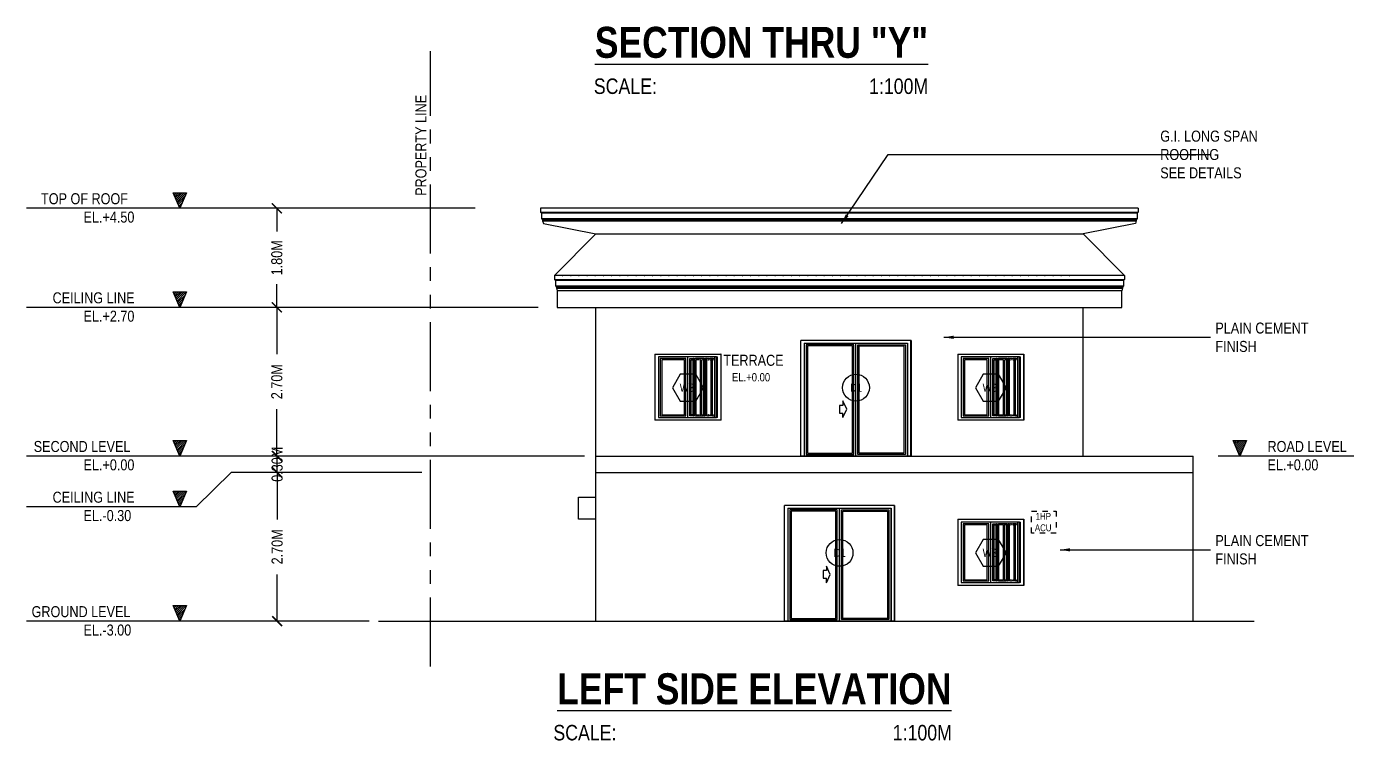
# Model space of a CAD drawing. Header units: inches. Extents: x 7263 to 7501, y 1317 to 1521.
# Drawn here: x 7443.13 to 7467.1, y 1492.67 to 1505.64 of the extents above; entities that cross this region are included whole.
import ezdxf

# ---------------------------------------------------------------- set-up
doc = ezdxf.new("R2010")
doc.units = ezdxf.units.IN
doc.header["$MEASUREMENT"] = 0
doc.linetypes.add('HIDDEN2', pattern=[0.1875, 0.125, -0.0625])
doc.linetypes.add('PHANTOM', pattern=[2.5, 1.25, -0.25, 0.25, -0.25, 0.25, -0.25])
for name, color, linetype, lineweight in [('.13', 251, 'Continuous', 13), ('.20', 250, 'Continuous', 15), ('.25', 250, 'Continuous', 25), ('0.25', 250, 'Continuous', 25)]:
    doc.layers.add(name, color=color, linetype=linetype, lineweight=lineweight)
for name, color, linetype in [('Layer2', 2, 'Continuous'), ('Layer3', 3, 'Continuous'), ('Layer6', 6, 'Continuous'), ('Layer8', 8, 'Continuous'), ('text', 7, 'Continuous')]:
    doc.layers.add(name, color=color, linetype=linetype)
doc.styles.get("Standard").update_dxf_attribs({"font": ''})
doc.styles.get('Standard').set_extended_font_data('Tw Cen MT Condensed')
doc.dimstyles.new('ISOMETRIC -30', dxfattribs={"dimtxt": 0.2, "dimasz": 0.18, "dimexe": 0.18, "dimexo": 0.0625, "dimgap": 0.09, "dimtad": 0, "dimzin": 0, "dimdsep": 46, "dimtxsty": 'Standard', "dimblk": 'ARCHTICK', "dimcen": 0.09, "dimclrd": 8, "dimclre": 8, "dimclrt": 2, "dimadec": 0, "dimazin": 0, "dimtfac": 1, "dimtofl": 0, "dimtmove": 0, "dimatfit": 3, "dimfxl": 1, "dimtolj": 1, "dimtzin": 0, "dimarcsym": 0})

# ---------------------------------------------------------------- blocks, each defined once
blk = doc.blocks.new('_ArchTick')
at = {"color": 0, "linetype": 'ByBlock', "const_width": 0.15}
blk.add_lwpolyline([(-0.5, -0.5), (0.5, 0.5)], dxfattribs=at)
blk = doc.blocks.new('*D241')
at = {"layer": '.25', "color": 8, "lineweight": -2, "transparency": 16777216}
for p, q in [((7449.292, 1497.534), (7447.505, 1497.534)), ((7447.685, 1497.534), (7447.685, 1496.683)), ((7447.685, 1494.834), (7447.685, 1495.684)), ((7449.292, 1494.834), (7447.505, 1494.834))]:
    blk.add_line(p, q, dxfattribs=at)
at = {"layer": 'Defpoints', "color": 0, "transparency": 16777216}
for p in [(7447.685, 1497.534), (7449.354, 1497.534), (7449.354, 1494.834)]:
    blk.add_point(p, dxfattribs=at)
at = {"layer": '.25', "color": 8, "lineweight": -2, "transparency": 16777216, "xscale": 0.18, "yscale": 0.18, "zscale": 0.18}
for p, rotation in [((7447.685, 1497.534), 90), ((7447.685, 1494.834), 270)]:
    blk.add_blockref('_ArchTick', p, dxfattribs=dict(at, rotation=rotation))
at = {"layer": '.25', "color": 2, "transparency": 16777216, "insert": (7447.685, 1496.184), "char_height": 0.2, "attachment_point": 5, "rotation": 90}
blk.add_mtext('\\A1;2.70M', dxfattribs=at)
blk = doc.blocks.new('*D242')
at = {"layer": '.25', "color": 8, "lineweight": -2, "transparency": 16777216}
for p, q in [((7451.76, 1497.834), (7447.505, 1497.834)), ((7447.685, 1497.534), (7447.685, 1497.834)), ((7448.754, 1497.534), (7447.505, 1497.534))]:
    blk.add_line(p, q, dxfattribs=at)
at = {"layer": 'Defpoints', "color": 0, "transparency": 16777216}
for p in [(7447.685, 1497.834), (7451.822, 1497.834), (7448.816, 1497.534)]:
    blk.add_point(p, dxfattribs=at)
at = {"layer": '.25', "color": 8, "lineweight": -2, "transparency": 16777216, "xscale": 0.18, "yscale": 0.18, "zscale": 0.18}
for p, rotation in [((7447.685, 1497.834), 90), ((7447.685, 1497.534), 270)]:
    blk.add_blockref('_ArchTick', p, dxfattribs=dict(at, rotation=rotation))
at = {"layer": '.25', "color": 2, "transparency": 16777216, "insert": (7447.685, 1497.684), "char_height": 0.2, "attachment_point": 5, "rotation": 90}
blk.add_mtext('\\A1;0.30M', dxfattribs=at)
blk = doc.blocks.new('*D240')
at = {"layer": '.25', "color": 8, "lineweight": -2, "transparency": 16777216}
for p, q in [((7448.748, 1500.534), (7447.499, 1500.534)), ((7447.679, 1500.534), (7447.679, 1499.683)), ((7447.679, 1497.834), (7447.679, 1498.684)), ((7449.701, 1497.834), (7447.499, 1497.834))]:
    blk.add_line(p, q, dxfattribs=at)
at = {"layer": 'Defpoints', "color": 0, "transparency": 16777216}
for p in [(7447.679, 1500.534), (7448.81, 1500.534), (7449.764, 1497.834)]:
    blk.add_point(p, dxfattribs=at)
at = {"layer": '.25', "color": 8, "lineweight": -2, "transparency": 16777216, "xscale": 0.18, "yscale": 0.18, "zscale": 0.18}
for p, rotation in [((7447.679, 1500.534), 90), ((7447.679, 1497.834), 270)]:
    blk.add_blockref('_ArchTick', p, dxfattribs=dict(at, rotation=rotation))
at = {"layer": '.25', "color": 2, "transparency": 16777216, "insert": (7447.679, 1499.184), "char_height": 0.2, "attachment_point": 5, "rotation": 90}
blk.add_mtext('\\A1;2.70M', dxfattribs=at)
blk = doc.blocks.new('*D243')
at = {"layer": '.25', "color": 8, "lineweight": -2, "transparency": 16777216}
for p, q in [((7448.533, 1502.334), (7447.499, 1502.334)), ((7447.679, 1502.334), (7447.679, 1501.914)), ((7447.679, 1500.534), (7447.679, 1500.953)), ((7448.754, 1500.534), (7447.499, 1500.534))]:
    blk.add_line(p, q, dxfattribs=at)
at = {"layer": 'Defpoints', "color": 0, "transparency": 16777216}
for p in [(7447.679, 1502.334), (7448.595, 1502.334), (7448.816, 1500.534)]:
    blk.add_point(p, dxfattribs=at)
at = {"layer": '.25', "color": 8, "lineweight": -2, "transparency": 16777216, "xscale": 0.18, "yscale": 0.18, "zscale": 0.18}
for p, rotation in [((7447.679, 1502.334), 90), ((7447.679, 1500.534), 270)]:
    blk.add_blockref('_ArchTick', p, dxfattribs=dict(at, rotation=rotation))
at = {"layer": '.25', "color": 2, "transparency": 16777216, "insert": (7447.679, 1501.434), "char_height": 0.2, "attachment_point": 5, "rotation": 90}
blk.add_mtext('\\A1;1.80M', dxfattribs=at)

msp = doc.modelspace()

# ---------------------------------------------------------------- hatches: boundary and pattern name
at = {"layer": '.13'}
h = msp.add_hatch(dxfattribs=at)
h.set_pattern_fill('ANSI31', color=0, scale=0.201353, style=0)
h.set_pattern_definition([(45, (7290.536604, 2548.932855), (-0.017797266, 0.017797266), [])])
h.paths.add_polyline_path([(7446.036, 1502.616), (7445.795, 1502.616), (7445.916, 1502.334)])
h = msp.add_hatch(dxfattribs=at)
h.set_pattern_fill('ANSI31', color=0, scale=0.201353, style=0)
h.set_pattern_definition([(45, (7290.536604, 2547.132855), (-0.017797266, 0.017797266), [])])
h.paths.add_polyline_path([(7446.036, 1500.816), (7445.795, 1500.816), (7445.916, 1500.534)])
h = msp.add_hatch(dxfattribs=at)
h.set_pattern_fill('ANSI31', color=0, scale=0.201353, style=0)
h.set_pattern_definition([(45, (7290.536604, 2544.432855), (-0.017797266, 0.017797266), [])])
h.paths.add_polyline_path([(7446.036, 1498.116), (7445.795, 1498.116), (7445.916, 1497.834)])
h = msp.add_hatch(dxfattribs=at)
h.set_pattern_fill('ANSI31', color=0, scale=0.201353, style=0)
h.set_pattern_definition([(45, (7309.782978, 2544.432855), (-0.017797266, 0.017797266), [])])
h.paths.add_polyline_path([(7465.283, 1498.116), (7465.041, 1498.116), (7465.162, 1497.834)])
h = msp.add_hatch(dxfattribs=at)
h.set_pattern_fill('ANSI31', color=0, scale=0.201353, style=0)
h.set_pattern_definition([(45, (7290.536604, 2543.512595), (-0.017797266, 0.017797266), [])])
h.paths.add_polyline_path([(7446.036, 1497.195), (7445.795, 1497.195), (7445.916, 1496.913)])
h = msp.add_hatch(dxfattribs=at)
h.set_pattern_fill('ANSI31', color=0, scale=0.201353, style=0)
h.set_pattern_definition([(45, (7290.536604, 2541.432855), (-0.017797266, 0.017797266), [])])
h.paths.add_polyline_path([(7446.036, 1495.116), (7445.795, 1495.116), (7445.916, 1494.834)])

# ---------------------------------------------------------------- linework, layer by layer
at = {"layer": '.20', "color": 0}
for p, q in [((7445.795, 1502.616), (7446.036, 1502.616)), ((7445.795, 1500.816), (7446.036, 1500.816)), ((7445.795, 1498.116), (7446.036, 1498.116)), ((7465.041, 1498.116), (7465.283, 1498.116)), ((7445.795, 1497.195), (7446.036, 1497.195)), ((7445.795, 1495.116), (7446.036, 1495.116))]:
    msp.add_line(p, q, dxfattribs=at)
at = {"layer": '.25', "color": 9, "true_color": 0xc7c8ca}
for p, q in [((7452.469, 1502.334), (7452.469, 1502.264)), ((7463.319, 1502.334), (7452.469, 1502.334)), ((7463.319, 1502.334), (7463.319, 1502.264)), ((7452.469, 1502.264), (7452.487, 1502.244)), ((7452.469, 1502.264), (7463.319, 1502.264)), ((7452.487, 1502.244), (7452.487, 1502.145)), ((7463.3, 1502.244), (7452.487, 1502.244)), ((7452.487, 1502.145), (7452.505, 1502.125)), ((7452.487, 1502.145), (7463.3, 1502.145)), ((7452.505, 1502.125), (7452.505, 1502.105)), ((7463.282, 1502.125), (7452.505, 1502.125)), ((7452.505, 1502.105), (7452.519, 1502.057)), ((7452.505, 1502.105), (7463.282, 1502.105)), ((7463.282, 1502.105), (7463.269, 1502.057)), ((7463.3, 1502.145), (7463.282, 1502.125)), ((7463.282, 1502.125), (7463.282, 1502.105)), ((7463.319, 1502.264), (7463.3, 1502.244)), ((7463.3, 1502.244), (7463.3, 1502.145)), ((7452.519, 1502.057), (7453.469, 1501.871)), ((7452.719, 1501.111), (7453.469, 1501.871)), ((7453.469, 1501.871), (7462.319, 1501.871)), ((7463.269, 1502.057), (7462.319, 1501.871)), ((7463.069, 1501.111), (7462.319, 1501.871)), ((7463.069, 1501.111), (7452.719, 1501.111)), ((7452.719, 1501.111), (7452.719, 1501.041)), ((7452.719, 1501.041), (7463.069, 1501.041)), ((7452.719, 1501.041), (7452.737, 1501.021)), ((7463.05, 1501.021), (7452.737, 1501.021)), ((7452.737, 1501.021), (7452.737, 1500.922)), ((7452.737, 1500.922), (7463.05, 1500.922)), ((7452.737, 1500.922), (7452.755, 1500.902)), ((7463.032, 1500.902), (7452.755, 1500.902)), ((7452.755, 1500.902), (7452.755, 1500.882)), ((7452.755, 1500.882), (7463.032, 1500.882)), ((7452.755, 1500.882), (7452.769, 1500.834)), ((7463.032, 1500.882), (7463.019, 1500.834)), ((7463.05, 1500.922), (7463.032, 1500.902)), ((7463.032, 1500.902), (7463.032, 1500.882)), ((7463.069, 1501.041), (7463.05, 1501.021)), ((7463.05, 1501.021), (7463.05, 1500.922)), ((7463.069, 1501.111), (7463.069, 1501.041)), ((7463.019, 1500.834), (7452.769, 1500.834)), ((7452.769, 1500.834), (7452.769, 1500.534)), ((7463.019, 1500.534), (7463.019, 1500.834)), ((7452.769, 1500.534), (7463.019, 1500.534)), ((7453.469, 1494.834), (7453.469, 1500.534)), ((7462.319, 1497.834), (7462.319, 1500.534)), ((7453.469, 1497.834), (7464.319, 1497.834)), ((7464.319, 1494.834), (7464.319, 1497.834)), ((7453.469, 1497.534), (7464.319, 1497.534)), ((7449.527, 1494.834), (7465.425, 1494.834))]:
    msp.add_line(p, q, dxfattribs=at)
for p in [(7452.867, 1501.111), (7453.016, 1501.111), (7453.164, 1501.111), (7453.313, 1501.111), (7453.461, 1501.111), (7453.61, 1501.111), (7453.758, 1501.111), (7453.906, 1501.111), (7454.055, 1501.111), (7454.203, 1501.111), (7454.352, 1501.111), (7454.5, 1501.111), (7454.649, 1501.111), (7454.797, 1501.111), (7454.945, 1501.111), (7455.094, 1501.111), (7455.242, 1501.111), (7455.391, 1501.111), (7455.539, 1501.111), (7455.688, 1501.111), (7455.836, 1501.111), (7455.985, 1501.111), (7456.133, 1501.111), (7456.281, 1501.111), (7456.43, 1501.111), (7456.578, 1501.111), (7456.727, 1501.111), (7456.875, 1501.111), (7457.024, 1501.111), (7457.172, 1501.111), (7457.32, 1501.111), (7457.469, 1501.111), (7457.617, 1501.111), (7457.766, 1501.111), (7457.914, 1501.111), (7458.063, 1501.111), (7458.211, 1501.111), (7458.36, 1501.111), (7458.508, 1501.111), (7458.656, 1501.111), (7458.805, 1501.111), (7458.953, 1501.111), (7459.102, 1501.111), (7459.25, 1501.111), (7459.399, 1501.111), (7459.547, 1501.111), (7459.695, 1501.111), (7459.844, 1501.111), (7459.992, 1501.111), (7460.141, 1501.111), (7460.289, 1501.111), (7460.438, 1501.111), (7460.586, 1501.111), (7460.735, 1501.111), (7460.883, 1501.111), (7461.031, 1501.111), (7461.18, 1501.111), (7461.328, 1501.111), (7461.477, 1501.111), (7461.625, 1501.111), (7461.774, 1501.111), (7461.922, 1501.111), (7462.07, 1501.111)]:
    msp.add_point(p, dxfattribs=at)
for p, q in [((7454.545, 1499.684), (7454.545, 1498.484)), ((7454.545, 1499.684), (7455.743, 1499.684)), ((7455.743, 1499.684), (7455.743, 1498.484)), ((7455.745, 1499.684), (7455.743, 1499.684)), ((7455.745, 1498.484), (7455.745, 1499.684)), ((7460.045, 1499.684), (7460.045, 1498.484)), ((7460.045, 1499.684), (7461.243, 1499.684)), ((7461.243, 1499.684), (7461.243, 1498.484)), ((7461.245, 1499.684), (7461.243, 1499.684)), ((7461.245, 1498.484), (7461.245, 1499.684)), ((7454.606, 1499.634), (7454.606, 1498.534)), ((7455.142, 1499.634), (7454.606, 1499.634)), ((7454.642, 1499.604), (7454.642, 1498.564)), ((7455.104, 1499.604), (7454.642, 1499.604)), ((7454.667, 1499.584), (7454.667, 1498.584)), ((7455.078, 1499.584), (7454.667, 1499.584)), ((7455.078, 1498.584), (7455.078, 1499.584)), ((7455.078, 1499.584), (7455.079, 1499.584)), ((7455.079, 1498.584), (7455.079, 1499.584)), ((7455.104, 1498.564), (7455.104, 1499.604)), ((7455.104, 1499.604), (7455.104, 1499.604)), ((7455.104, 1498.564), (7455.104, 1499.604)), ((7455.142, 1498.534), (7455.142, 1499.634)), ((7455.634, 1499.634), (7455.142, 1499.634)), ((7455.178, 1499.604), (7455.242, 1499.604)), ((7455.178, 1498.564), (7455.178, 1499.604)), ((7455.203, 1498.584), (7455.203, 1499.584)), ((7455.203, 1499.584), (7455.238, 1499.584)), ((7455.238, 1498.584), (7455.238, 1499.584)), ((7455.238, 1499.584), (7455.242, 1499.584)), ((7455.249, 1499.604), (7455.242, 1499.604)), ((7455.242, 1498.584), (7455.242, 1499.584)), ((7455.242, 1499.584), (7455.242, 1499.584)), ((7455.243, 1499.584), (7455.242, 1499.584)), ((7455.249, 1499.604), (7455.268, 1499.604)), ((7455.249, 1499.584), (7455.254, 1499.584)), ((7455.254, 1498.584), (7455.254, 1499.584)), ((7455.254, 1499.584), (7455.258, 1499.584)), ((7455.258, 1498.584), (7455.258, 1499.584)), ((7455.258, 1499.584), (7455.268, 1499.584)), ((7455.268, 1499.604), (7455.281, 1499.604)), ((7455.268, 1499.604), (7455.268, 1499.604)), ((7455.268, 1499.584), (7455.269, 1499.584)), ((7455.269, 1498.584), (7455.269, 1499.584)), ((7455.278, 1499.584), (7455.269, 1499.584)), ((7455.278, 1498.584), (7455.278, 1499.584)), ((7455.278, 1499.584), (7455.281, 1499.584)), ((7455.32, 1499.604), (7455.281, 1499.604)), ((7455.29, 1498.584), (7455.29, 1499.584)), ((7455.29, 1499.584), (7455.29, 1499.584)), ((7455.31, 1499.584), (7455.29, 1499.584)), ((7455.352, 1499.604), (7455.32, 1499.604)), ((7455.343, 1499.584), (7455.32, 1499.584)), ((7455.345, 1499.584), (7455.346, 1499.584)), ((7455.418, 1499.604), (7455.352, 1499.604)), ((7455.374, 1499.584), (7455.352, 1499.584)), ((7455.374, 1498.584), (7455.374, 1499.584)), ((7455.374, 1499.584), (7455.375, 1499.584)), ((7455.388, 1499.584), (7455.389, 1499.584)), ((7455.389, 1498.584), (7455.389, 1499.584)), ((7455.389, 1499.584), (7455.398, 1499.584)), ((7455.398, 1498.584), (7455.398, 1499.584)), ((7455.398, 1498.584), (7455.398, 1499.584)), ((7455.398, 1499.584), (7455.398, 1499.584)), ((7455.398, 1499.584), (7455.399, 1499.584)), ((7455.418, 1499.584), (7455.405, 1499.584)), ((7455.435, 1499.604), (7455.418, 1499.604)), ((7455.431, 1499.584), (7455.426, 1499.584)), ((7455.431, 1498.584), (7455.431, 1499.584)), ((7455.431, 1499.584), (7455.435, 1499.584)), ((7455.435, 1499.584), (7455.435, 1499.604)), ((7455.435, 1499.604), (7455.448, 1499.604)), ((7455.435, 1498.584), (7455.435, 1499.584)), ((7455.435, 1499.584), (7455.436, 1499.584)), ((7455.448, 1499.604), (7455.452, 1499.604)), ((7455.448, 1499.584), (7455.448, 1499.604)), ((7455.448, 1499.584), (7455.452, 1499.584)), ((7455.448, 1498.584), (7455.448, 1499.584)), ((7455.452, 1499.584), (7455.452, 1499.604)), ((7455.463, 1499.604), (7455.452, 1499.604)), ((7455.452, 1498.584), (7455.452, 1499.584)), ((7455.462, 1499.584), (7455.463, 1499.584)), ((7455.463, 1499.604), (7455.472, 1499.604)), ((7455.463, 1499.584), (7455.463, 1499.604)), ((7455.463, 1498.584), (7455.463, 1499.584)), ((7455.472, 1499.584), (7455.463, 1499.584)), ((7455.484, 1499.604), (7455.472, 1499.604)), ((7455.472, 1498.584), (7455.472, 1499.584)), ((7455.472, 1499.584), (7455.472, 1499.584)), ((7455.484, 1499.604), (7455.501, 1499.604)), ((7455.484, 1499.584), (7455.484, 1499.604)), ((7455.484, 1499.584), (7455.484, 1499.584)), ((7455.484, 1499.584), (7455.501, 1499.584)), ((7455.484, 1498.584), (7455.484, 1499.584)), ((7455.516, 1499.604), (7455.501, 1499.604)), ((7455.513, 1499.584), (7455.514, 1499.584)), ((7455.516, 1499.604), (7455.534, 1499.604)), ((7455.534, 1499.584), (7455.516, 1499.584)), ((7455.534, 1499.604), (7455.539, 1499.604)), ((7455.567, 1499.604), (7455.543, 1499.604)), ((7455.547, 1499.584), (7455.567, 1499.584)), ((7455.567, 1499.584), (7455.567, 1499.604)), ((7455.583, 1499.604), (7455.567, 1499.604)), ((7455.567, 1498.584), (7455.567, 1499.584)), ((7455.582, 1499.584), (7455.583, 1499.584)), ((7455.583, 1499.604), (7455.592, 1499.604)), ((7455.583, 1499.584), (7455.583, 1499.604)), ((7455.583, 1498.584), (7455.583, 1499.584)), ((7455.583, 1499.584), (7455.592, 1499.584)), ((7455.592, 1499.584), (7455.592, 1499.604)), ((7455.6, 1499.604), (7455.592, 1499.604)), ((7455.592, 1498.584), (7455.592, 1499.584)), ((7455.598, 1499.584), (7455.599, 1499.584)), ((7455.6, 1499.604), (7455.61, 1499.604)), ((7455.61, 1499.584), (7455.6, 1499.584)), ((7455.61, 1499.604), (7455.616, 1499.604)), ((7455.634, 1499.604), (7455.617, 1499.604)), ((7455.634, 1499.604), (7455.634, 1499.634)), ((7455.662, 1499.634), (7455.634, 1499.634)), ((7455.634, 1499.604), (7455.635, 1499.604)), ((7455.634, 1498.564), (7455.634, 1499.604)), ((7455.662, 1498.534), (7455.662, 1499.634)), ((7455.662, 1499.634), (7455.68, 1499.634)), ((7455.68, 1498.534), (7455.68, 1499.634)), ((7460.106, 1499.634), (7460.106, 1498.534)), ((7460.642, 1499.634), (7460.106, 1499.634)), ((7460.142, 1499.604), (7460.142, 1498.564)), ((7460.604, 1499.604), (7460.142, 1499.604)), ((7460.167, 1499.584), (7460.167, 1498.584)), ((7460.578, 1499.584), (7460.167, 1499.584)), ((7460.578, 1498.584), (7460.578, 1499.584)), ((7460.578, 1499.584), (7460.579, 1499.584)), ((7460.579, 1498.584), (7460.579, 1499.584)), ((7460.604, 1498.564), (7460.604, 1499.604)), ((7460.604, 1499.604), (7460.604, 1499.604)), ((7460.604, 1498.564), (7460.604, 1499.604)), ((7460.642, 1498.534), (7460.642, 1499.634)), ((7461.134, 1499.634), (7460.642, 1499.634)), ((7460.678, 1499.604), (7460.742, 1499.604)), ((7460.678, 1498.564), (7460.678, 1499.604)), ((7460.703, 1498.584), (7460.703, 1499.584)), ((7460.703, 1499.584), (7460.738, 1499.584)), ((7460.738, 1498.584), (7460.738, 1499.584)), ((7460.738, 1499.584), (7460.742, 1499.584)), ((7460.749, 1499.604), (7460.742, 1499.604)), ((7460.742, 1498.584), (7460.742, 1499.584)), ((7460.742, 1499.584), (7460.742, 1499.584)), ((7460.743, 1499.584), (7460.742, 1499.584)), ((7460.749, 1499.604), (7460.768, 1499.604)), ((7460.749, 1499.584), (7460.754, 1499.584)), ((7460.754, 1498.584), (7460.754, 1499.584)), ((7460.754, 1499.584), (7460.758, 1499.584)), ((7460.758, 1498.584), (7460.758, 1499.584)), ((7460.758, 1499.584), (7460.768, 1499.584)), ((7460.768, 1499.604), (7460.781, 1499.604)), ((7460.768, 1499.604), (7460.768, 1499.604)), ((7460.768, 1499.584), (7460.769, 1499.584)), ((7460.769, 1498.584), (7460.769, 1499.584)), ((7460.778, 1499.584), (7460.769, 1499.584)), ((7460.778, 1498.584), (7460.778, 1499.584)), ((7460.778, 1499.584), (7460.781, 1499.584)), ((7460.82, 1499.604), (7460.781, 1499.604)), ((7460.79, 1498.584), (7460.79, 1499.584)), ((7460.79, 1499.584), (7460.79, 1499.584)), ((7460.81, 1499.584), (7460.79, 1499.584)), ((7460.852, 1499.604), (7460.82, 1499.604)), ((7460.843, 1499.584), (7460.82, 1499.584)), ((7460.845, 1499.584), (7460.846, 1499.584)), ((7460.918, 1499.604), (7460.852, 1499.604)), ((7460.874, 1499.584), (7460.852, 1499.584)), ((7460.874, 1498.584), (7460.874, 1499.584)), ((7460.874, 1499.584), (7460.875, 1499.584)), ((7460.888, 1499.584), (7460.889, 1499.584)), ((7460.889, 1498.584), (7460.889, 1499.584)), ((7460.889, 1499.584), (7460.898, 1499.584)), ((7460.898, 1498.584), (7460.898, 1499.584)), ((7460.898, 1498.584), (7460.898, 1499.584)), ((7460.898, 1499.584), (7460.898, 1499.584)), ((7460.898, 1499.584), (7460.899, 1499.584)), ((7460.918, 1499.584), (7460.905, 1499.584)), ((7460.935, 1499.604), (7460.918, 1499.604)), ((7460.931, 1499.584), (7460.926, 1499.584)), ((7460.931, 1498.584), (7460.931, 1499.584)), ((7460.931, 1499.584), (7460.935, 1499.584)), ((7460.935, 1499.584), (7460.935, 1499.604)), ((7460.935, 1499.604), (7460.948, 1499.604)), ((7460.935, 1498.584), (7460.935, 1499.584)), ((7460.935, 1499.584), (7460.936, 1499.584)), ((7460.948, 1499.604), (7460.952, 1499.604)), ((7460.948, 1499.584), (7460.948, 1499.604)), ((7460.948, 1499.584), (7460.952, 1499.584)), ((7460.948, 1498.584), (7460.948, 1499.584)), ((7460.952, 1499.584), (7460.952, 1499.604)), ((7460.963, 1499.604), (7460.952, 1499.604)), ((7460.952, 1498.584), (7460.952, 1499.584)), ((7460.962, 1499.584), (7460.963, 1499.584)), ((7460.963, 1499.604), (7460.972, 1499.604)), ((7460.963, 1499.584), (7460.963, 1499.604)), ((7460.963, 1498.584), (7460.963, 1499.584)), ((7460.972, 1499.584), (7460.963, 1499.584)), ((7460.984, 1499.604), (7460.972, 1499.604)), ((7460.972, 1498.584), (7460.972, 1499.584)), ((7460.972, 1499.584), (7460.972, 1499.584)), ((7460.984, 1499.604), (7461.001, 1499.604)), ((7460.984, 1499.584), (7460.984, 1499.604)), ((7460.984, 1499.584), (7460.984, 1499.584)), ((7460.984, 1499.584), (7461.001, 1499.584)), ((7460.984, 1498.584), (7460.984, 1499.584)), ((7461.016, 1499.604), (7461.001, 1499.604)), ((7461.013, 1499.584), (7461.014, 1499.584)), ((7461.016, 1499.604), (7461.034, 1499.604)), ((7461.034, 1499.584), (7461.016, 1499.584)), ((7461.034, 1499.604), (7461.039, 1499.604)), ((7461.067, 1499.604), (7461.043, 1499.604)), ((7461.047, 1499.584), (7461.067, 1499.584)), ((7461.067, 1499.584), (7461.067, 1499.604)), ((7461.083, 1499.604), (7461.067, 1499.604)), ((7461.067, 1498.584), (7461.067, 1499.584)), ((7461.082, 1499.584), (7461.083, 1499.584)), ((7461.083, 1499.604), (7461.092, 1499.604)), ((7461.083, 1499.584), (7461.083, 1499.604)), ((7461.083, 1498.584), (7461.083, 1499.584)), ((7461.083, 1499.584), (7461.092, 1499.584)), ((7461.092, 1499.584), (7461.092, 1499.604)), ((7461.1, 1499.604), (7461.092, 1499.604)), ((7461.092, 1498.584), (7461.092, 1499.584)), ((7461.098, 1499.584), (7461.099, 1499.584)), ((7461.1, 1499.604), (7461.11, 1499.604)), ((7461.11, 1499.584), (7461.1, 1499.584)), ((7461.11, 1499.604), (7461.116, 1499.604)), ((7461.134, 1499.604), (7461.117, 1499.604)), ((7461.134, 1499.604), (7461.134, 1499.634)), ((7461.162, 1499.634), (7461.134, 1499.634)), ((7461.134, 1499.604), (7461.135, 1499.604)), ((7461.134, 1498.564), (7461.134, 1499.604)), ((7461.162, 1498.534), (7461.162, 1499.634)), ((7461.162, 1499.634), (7461.18, 1499.634)), ((7461.18, 1498.534), (7461.18, 1499.634)), ((7454.606, 1498.534), (7455.142, 1498.534)), ((7454.642, 1498.564), (7455.104, 1498.564)), ((7454.667, 1498.584), (7455.078, 1498.584)), ((7455.078, 1498.584), (7455.079, 1498.584)), ((7455.104, 1498.564), (7455.104, 1498.564)), ((7455.142, 1498.534), (7455.634, 1498.534)), ((7455.242, 1498.564), (7455.178, 1498.564)), ((7455.238, 1498.584), (7455.203, 1498.584)), ((7455.242, 1498.584), (7455.238, 1498.584)), ((7455.242, 1498.584), (7455.242, 1498.584)), ((7455.243, 1498.584), (7455.242, 1498.584)), ((7455.242, 1498.564), (7455.249, 1498.564)), ((7455.254, 1498.584), (7455.249, 1498.584)), ((7455.268, 1498.564), (7455.249, 1498.564)), ((7455.258, 1498.584), (7455.254, 1498.584)), ((7455.268, 1498.584), (7455.258, 1498.584)), ((7455.269, 1498.584), (7455.268, 1498.584)), ((7455.281, 1498.564), (7455.268, 1498.564)), ((7455.268, 1498.564), (7455.268, 1498.564)), ((7455.269, 1498.584), (7455.278, 1498.584)), ((7455.281, 1498.584), (7455.278, 1498.584)), ((7455.281, 1498.564), (7455.32, 1498.564)), ((7455.29, 1498.584), (7455.29, 1498.584)), ((7455.29, 1498.584), (7455.31, 1498.584)), ((7455.32, 1498.584), (7455.343, 1498.584)), ((7455.32, 1498.564), (7455.352, 1498.564)), ((7455.346, 1498.584), (7455.345, 1498.584)), ((7455.352, 1498.584), (7455.374, 1498.584)), ((7455.352, 1498.564), (7455.418, 1498.564)), ((7455.375, 1498.584), (7455.374, 1498.584)), ((7455.389, 1498.584), (7455.388, 1498.584)), ((7455.398, 1498.584), (7455.389, 1498.584)), ((7455.399, 1498.584), (7455.398, 1498.584)), ((7455.398, 1498.584), (7455.398, 1498.584)), ((7455.405, 1498.584), (7455.418, 1498.584)), ((7455.435, 1498.564), (7455.418, 1498.564)), ((7455.426, 1498.584), (7455.431, 1498.584)), ((7455.435, 1498.584), (7455.431, 1498.584)), ((7455.435, 1498.564), (7455.435, 1498.584)), ((7455.436, 1498.584), (7455.435, 1498.584)), ((7455.435, 1498.564), (7455.448, 1498.564)), ((7455.452, 1498.584), (7455.448, 1498.584)), ((7455.448, 1498.564), (7455.448, 1498.584)), ((7455.452, 1498.564), (7455.448, 1498.564)), ((7455.452, 1498.564), (7455.452, 1498.584)), ((7455.463, 1498.564), (7455.452, 1498.564)), ((7455.463, 1498.584), (7455.462, 1498.584)), ((7455.463, 1498.564), (7455.463, 1498.584)), ((7455.472, 1498.584), (7455.463, 1498.584)), ((7455.472, 1498.564), (7455.463, 1498.564)), ((7455.472, 1498.584), (7455.472, 1498.584)), ((7455.484, 1498.564), (7455.472, 1498.564)), ((7455.501, 1498.584), (7455.484, 1498.584)), ((7455.484, 1498.584), (7455.484, 1498.584)), ((7455.484, 1498.564), (7455.484, 1498.584)), ((7455.501, 1498.564), (7455.484, 1498.564)), ((7455.501, 1498.564), (7455.516, 1498.564)), ((7455.514, 1498.584), (7455.513, 1498.584)), ((7455.516, 1498.584), (7455.534, 1498.584)), ((7455.534, 1498.564), (7455.516, 1498.564)), ((7455.539, 1498.564), (7455.534, 1498.564)), ((7455.567, 1498.564), (7455.543, 1498.564)), ((7455.547, 1498.584), (7455.567, 1498.584)), ((7455.567, 1498.564), (7455.567, 1498.584)), ((7455.583, 1498.564), (7455.567, 1498.564)), ((7455.583, 1498.584), (7455.582, 1498.584)), ((7455.583, 1498.564), (7455.583, 1498.584)), ((7455.583, 1498.584), (7455.592, 1498.584)), ((7455.592, 1498.564), (7455.583, 1498.564)), ((7455.592, 1498.564), (7455.592, 1498.584)), ((7455.592, 1498.564), (7455.6, 1498.564)), ((7455.599, 1498.584), (7455.598, 1498.584)), ((7455.6, 1498.584), (7455.61, 1498.584)), ((7455.6, 1498.564), (7455.616, 1498.564)), ((7455.634, 1498.564), (7455.617, 1498.564)), ((7455.635, 1498.564), (7455.634, 1498.564)), ((7455.634, 1498.534), (7455.634, 1498.564)), ((7455.634, 1498.534), (7455.662, 1498.534)), ((7455.68, 1498.534), (7455.662, 1498.534)), ((7460.106, 1498.534), (7460.642, 1498.534)), ((7460.142, 1498.564), (7460.604, 1498.564)), ((7460.167, 1498.584), (7460.578, 1498.584)), ((7460.578, 1498.584), (7460.579, 1498.584)), ((7460.604, 1498.564), (7460.604, 1498.564)), ((7460.642, 1498.534), (7461.134, 1498.534)), ((7460.742, 1498.564), (7460.678, 1498.564)), ((7460.738, 1498.584), (7460.703, 1498.584)), ((7460.742, 1498.584), (7460.738, 1498.584)), ((7460.742, 1498.584), (7460.742, 1498.584)), ((7460.743, 1498.584), (7460.742, 1498.584)), ((7460.742, 1498.564), (7460.749, 1498.564)), ((7460.754, 1498.584), (7460.749, 1498.584)), ((7460.768, 1498.564), (7460.749, 1498.564)), ((7460.758, 1498.584), (7460.754, 1498.584)), ((7460.768, 1498.584), (7460.758, 1498.584)), ((7460.769, 1498.584), (7460.768, 1498.584)), ((7460.781, 1498.564), (7460.768, 1498.564)), ((7460.768, 1498.564), (7460.768, 1498.564)), ((7460.769, 1498.584), (7460.778, 1498.584)), ((7460.781, 1498.584), (7460.778, 1498.584)), ((7460.781, 1498.564), (7460.82, 1498.564)), ((7460.79, 1498.584), (7460.79, 1498.584)), ((7460.79, 1498.584), (7460.81, 1498.584)), ((7460.82, 1498.584), (7460.843, 1498.584)), ((7460.82, 1498.564), (7460.852, 1498.564)), ((7460.846, 1498.584), (7460.845, 1498.584)), ((7460.852, 1498.584), (7460.874, 1498.584)), ((7460.852, 1498.564), (7460.918, 1498.564)), ((7460.875, 1498.584), (7460.874, 1498.584)), ((7460.889, 1498.584), (7460.888, 1498.584)), ((7460.898, 1498.584), (7460.889, 1498.584)), ((7460.899, 1498.584), (7460.898, 1498.584)), ((7460.898, 1498.584), (7460.898, 1498.584)), ((7460.905, 1498.584), (7460.918, 1498.584)), ((7460.935, 1498.564), (7460.918, 1498.564)), ((7460.926, 1498.584), (7460.931, 1498.584)), ((7460.935, 1498.584), (7460.931, 1498.584)), ((7460.935, 1498.564), (7460.935, 1498.584)), ((7460.936, 1498.584), (7460.935, 1498.584)), ((7460.935, 1498.564), (7460.948, 1498.564)), ((7460.952, 1498.584), (7460.948, 1498.584)), ((7460.948, 1498.564), (7460.948, 1498.584)), ((7460.952, 1498.564), (7460.948, 1498.564)), ((7460.952, 1498.564), (7460.952, 1498.584)), ((7460.963, 1498.564), (7460.952, 1498.564)), ((7460.963, 1498.584), (7460.962, 1498.584)), ((7460.963, 1498.564), (7460.963, 1498.584)), ((7460.972, 1498.584), (7460.963, 1498.584)), ((7460.972, 1498.564), (7460.963, 1498.564)), ((7460.972, 1498.584), (7460.972, 1498.584)), ((7460.984, 1498.564), (7460.972, 1498.564)), ((7461.001, 1498.584), (7460.984, 1498.584)), ((7460.984, 1498.584), (7460.984, 1498.584)), ((7460.984, 1498.564), (7460.984, 1498.584)), ((7461.001, 1498.564), (7460.984, 1498.564)), ((7461.001, 1498.564), (7461.016, 1498.564)), ((7461.014, 1498.584), (7461.013, 1498.584)), ((7461.016, 1498.584), (7461.034, 1498.584)), ((7461.034, 1498.564), (7461.016, 1498.564)), ((7461.039, 1498.564), (7461.034, 1498.564)), ((7461.067, 1498.564), (7461.043, 1498.564)), ((7461.047, 1498.584), (7461.067, 1498.584)), ((7461.067, 1498.564), (7461.067, 1498.584)), ((7461.083, 1498.564), (7461.067, 1498.564)), ((7461.083, 1498.584), (7461.082, 1498.584)), ((7461.083, 1498.564), (7461.083, 1498.584)), ((7461.083, 1498.584), (7461.092, 1498.584)), ((7461.092, 1498.564), (7461.083, 1498.564)), ((7461.092, 1498.564), (7461.092, 1498.584)), ((7461.092, 1498.564), (7461.1, 1498.564)), ((7461.099, 1498.584), (7461.098, 1498.584)), ((7461.1, 1498.584), (7461.11, 1498.584)), ((7461.1, 1498.564), (7461.116, 1498.564)), ((7461.134, 1498.564), (7461.117, 1498.564)), ((7461.135, 1498.564), (7461.134, 1498.564)), ((7461.134, 1498.534), (7461.134, 1498.564)), ((7461.134, 1498.534), (7461.162, 1498.534)), ((7461.18, 1498.534), (7461.162, 1498.534)), ((7455.743, 1498.484), (7454.545, 1498.484)), ((7455.745, 1498.484), (7455.743, 1498.484)), ((7461.243, 1498.484), (7460.045, 1498.484)), ((7461.245, 1498.484), (7461.243, 1498.484)), ((7460.045, 1496.684), (7460.045, 1495.484)), ((7460.045, 1496.684), (7461.243, 1496.684)), ((7460.106, 1496.634), (7460.106, 1495.534)), ((7460.642, 1496.634), (7460.106, 1496.634)), ((7460.142, 1496.604), (7460.142, 1495.564)), ((7460.604, 1496.604), (7460.142, 1496.604)), ((7460.167, 1496.584), (7460.167, 1495.584)), ((7460.578, 1496.584), (7460.167, 1496.584)), ((7460.578, 1495.584), (7460.578, 1496.584)), ((7460.578, 1496.584), (7460.579, 1496.584)), ((7460.579, 1495.584), (7460.579, 1496.584)), ((7460.604, 1495.564), (7460.604, 1496.604)), ((7460.604, 1496.604), (7460.604, 1496.604)), ((7460.604, 1495.564), (7460.604, 1496.604)), ((7460.642, 1495.534), (7460.642, 1496.634)), ((7461.134, 1496.634), (7460.642, 1496.634)), ((7460.678, 1496.604), (7460.742, 1496.604)), ((7460.678, 1495.564), (7460.678, 1496.604)), ((7460.703, 1495.584), (7460.703, 1496.584)), ((7460.703, 1496.584), (7460.738, 1496.584)), ((7460.738, 1495.584), (7460.738, 1496.584)), ((7460.738, 1496.584), (7460.742, 1496.584)), ((7460.749, 1496.604), (7460.742, 1496.604)), ((7460.742, 1495.584), (7460.742, 1496.584)), ((7460.742, 1496.584), (7460.742, 1496.584)), ((7460.743, 1496.584), (7460.742, 1496.584)), ((7460.749, 1496.604), (7460.768, 1496.604)), ((7460.749, 1496.584), (7460.754, 1496.584)), ((7460.754, 1495.584), (7460.754, 1496.584)), ((7460.754, 1496.584), (7460.758, 1496.584)), ((7460.758, 1495.584), (7460.758, 1496.584)), ((7460.758, 1496.584), (7460.768, 1496.584)), ((7460.768, 1496.604), (7460.781, 1496.604)), ((7460.768, 1496.604), (7460.768, 1496.604)), ((7460.768, 1496.584), (7460.769, 1496.584)), ((7460.769, 1495.584), (7460.769, 1496.584)), ((7460.778, 1496.584), (7460.769, 1496.584)), ((7460.778, 1495.584), (7460.778, 1496.584)), ((7460.778, 1496.584), (7460.781, 1496.584)), ((7460.82, 1496.604), (7460.781, 1496.604)), ((7460.79, 1495.584), (7460.79, 1496.584)), ((7460.79, 1496.584), (7460.79, 1496.584)), ((7460.81, 1496.584), (7460.79, 1496.584)), ((7460.852, 1496.604), (7460.82, 1496.604)), ((7460.843, 1496.584), (7460.82, 1496.584)), ((7460.845, 1496.584), (7460.846, 1496.584)), ((7460.918, 1496.604), (7460.852, 1496.604)), ((7460.874, 1496.584), (7460.852, 1496.584)), ((7460.874, 1495.584), (7460.874, 1496.584)), ((7460.874, 1496.584), (7460.875, 1496.584)), ((7460.888, 1496.584), (7460.889, 1496.584)), ((7460.889, 1495.584), (7460.889, 1496.584)), ((7460.889, 1496.584), (7460.898, 1496.584)), ((7460.898, 1495.584), (7460.898, 1496.584)), ((7460.898, 1495.584), (7460.898, 1496.584)), ((7460.898, 1496.584), (7460.898, 1496.584)), ((7460.898, 1496.584), (7460.899, 1496.584)), ((7460.918, 1496.584), (7460.905, 1496.584)), ((7460.935, 1496.604), (7460.918, 1496.604)), ((7460.931, 1496.584), (7460.926, 1496.584)), ((7460.931, 1495.584), (7460.931, 1496.584)), ((7460.931, 1496.584), (7460.935, 1496.584)), ((7460.935, 1496.584), (7460.935, 1496.604)), ((7460.935, 1496.604), (7460.948, 1496.604)), ((7460.935, 1495.584), (7460.935, 1496.584)), ((7460.935, 1496.584), (7460.936, 1496.584)), ((7460.948, 1496.604), (7460.952, 1496.604)), ((7460.948, 1496.584), (7460.948, 1496.604)), ((7460.948, 1496.584), (7460.952, 1496.584)), ((7460.948, 1495.584), (7460.948, 1496.584)), ((7460.952, 1496.584), (7460.952, 1496.604)), ((7460.963, 1496.604), (7460.952, 1496.604)), ((7460.952, 1495.584), (7460.952, 1496.584)), ((7460.962, 1496.584), (7460.963, 1496.584)), ((7460.963, 1496.604), (7460.972, 1496.604)), ((7460.963, 1496.584), (7460.963, 1496.604)), ((7460.963, 1495.584), (7460.963, 1496.584)), ((7460.972, 1496.584), (7460.963, 1496.584)), ((7460.984, 1496.604), (7460.972, 1496.604)), ((7460.972, 1495.584), (7460.972, 1496.584)), ((7460.972, 1496.584), (7460.972, 1496.584)), ((7460.984, 1496.604), (7461.001, 1496.604)), ((7460.984, 1496.584), (7460.984, 1496.604)), ((7460.984, 1496.584), (7460.984, 1496.584)), ((7460.984, 1496.584), (7461.001, 1496.584)), ((7460.984, 1495.584), (7460.984, 1496.584)), ((7461.016, 1496.604), (7461.001, 1496.604)), ((7461.013, 1496.584), (7461.014, 1496.584)), ((7461.016, 1496.604), (7461.034, 1496.604)), ((7461.034, 1496.584), (7461.016, 1496.584)), ((7461.034, 1496.604), (7461.039, 1496.604)), ((7461.067, 1496.604), (7461.043, 1496.604)), ((7461.047, 1496.584), (7461.067, 1496.584)), ((7461.067, 1496.584), (7461.067, 1496.604)), ((7461.083, 1496.604), (7461.067, 1496.604)), ((7461.067, 1495.584), (7461.067, 1496.584)), ((7461.082, 1496.584), (7461.083, 1496.584)), ((7461.083, 1496.604), (7461.092, 1496.604)), ((7461.083, 1496.584), (7461.083, 1496.604)), ((7461.083, 1495.584), (7461.083, 1496.584)), ((7461.083, 1496.584), (7461.092, 1496.584)), ((7461.092, 1496.584), (7461.092, 1496.604)), ((7461.1, 1496.604), (7461.092, 1496.604)), ((7461.092, 1495.584), (7461.092, 1496.584)), ((7461.098, 1496.584), (7461.099, 1496.584)), ((7461.1, 1496.604), (7461.11, 1496.604)), ((7461.11, 1496.584), (7461.1, 1496.584)), ((7461.11, 1496.604), (7461.116, 1496.604)), ((7461.134, 1496.604), (7461.117, 1496.604)), ((7461.134, 1496.604), (7461.134, 1496.634)), ((7461.162, 1496.634), (7461.134, 1496.634)), ((7461.134, 1496.604), (7461.135, 1496.604)), ((7461.134, 1495.564), (7461.134, 1496.604)), ((7461.162, 1495.534), (7461.162, 1496.634)), ((7461.162, 1496.634), (7461.18, 1496.634)), ((7461.18, 1495.534), (7461.18, 1496.634)), ((7461.243, 1496.684), (7461.243, 1495.484)), ((7461.245, 1496.684), (7461.243, 1496.684)), ((7461.245, 1495.484), (7461.245, 1496.684)), ((7461.243, 1495.484), (7460.045, 1495.484)), ((7460.106, 1495.534), (7460.642, 1495.534)), ((7460.142, 1495.564), (7460.604, 1495.564)), ((7460.167, 1495.584), (7460.578, 1495.584)), ((7460.578, 1495.584), (7460.579, 1495.584)), ((7460.604, 1495.564), (7460.604, 1495.564)), ((7460.642, 1495.534), (7461.134, 1495.534)), ((7460.742, 1495.564), (7460.678, 1495.564)), ((7460.738, 1495.584), (7460.703, 1495.584)), ((7460.742, 1495.584), (7460.738, 1495.584)), ((7460.742, 1495.584), (7460.742, 1495.584)), ((7460.743, 1495.584), (7460.742, 1495.584)), ((7460.742, 1495.564), (7460.749, 1495.564)), ((7460.754, 1495.584), (7460.749, 1495.584)), ((7460.768, 1495.564), (7460.749, 1495.564)), ((7460.758, 1495.584), (7460.754, 1495.584)), ((7460.768, 1495.584), (7460.758, 1495.584)), ((7460.769, 1495.584), (7460.768, 1495.584)), ((7460.781, 1495.564), (7460.768, 1495.564)), ((7460.768, 1495.564), (7460.768, 1495.564)), ((7460.769, 1495.584), (7460.778, 1495.584)), ((7460.781, 1495.584), (7460.778, 1495.584)), ((7460.781, 1495.564), (7460.82, 1495.564)), ((7460.79, 1495.584), (7460.79, 1495.584)), ((7460.79, 1495.584), (7460.81, 1495.584)), ((7460.82, 1495.584), (7460.843, 1495.584)), ((7460.82, 1495.564), (7460.852, 1495.564)), ((7460.846, 1495.584), (7460.845, 1495.584)), ((7460.852, 1495.584), (7460.874, 1495.584)), ((7460.852, 1495.564), (7460.918, 1495.564)), ((7460.875, 1495.584), (7460.874, 1495.584)), ((7460.889, 1495.584), (7460.888, 1495.584)), ((7460.898, 1495.584), (7460.889, 1495.584)), ((7460.899, 1495.584), (7460.898, 1495.584)), ((7460.898, 1495.584), (7460.898, 1495.584)), ((7460.905, 1495.584), (7460.918, 1495.584)), ((7460.935, 1495.564), (7460.918, 1495.564)), ((7460.926, 1495.584), (7460.931, 1495.584)), ((7460.935, 1495.584), (7460.931, 1495.584)), ((7460.935, 1495.564), (7460.935, 1495.584)), ((7460.936, 1495.584), (7460.935, 1495.584)), ((7460.935, 1495.564), (7460.948, 1495.564)), ((7460.952, 1495.584), (7460.948, 1495.584)), ((7460.948, 1495.564), (7460.948, 1495.584)), ((7460.952, 1495.564), (7460.948, 1495.564)), ((7460.952, 1495.564), (7460.952, 1495.584)), ((7460.963, 1495.564), (7460.952, 1495.564)), ((7460.963, 1495.584), (7460.962, 1495.584)), ((7460.963, 1495.564), (7460.963, 1495.584)), ((7460.972, 1495.584), (7460.963, 1495.584)), ((7460.972, 1495.564), (7460.963, 1495.564)), ((7460.972, 1495.584), (7460.972, 1495.584)), ((7460.984, 1495.564), (7460.972, 1495.564)), ((7461.001, 1495.584), (7460.984, 1495.584)), ((7460.984, 1495.584), (7460.984, 1495.584)), ((7460.984, 1495.564), (7460.984, 1495.584)), ((7461.001, 1495.564), (7460.984, 1495.564)), ((7461.001, 1495.564), (7461.016, 1495.564)), ((7461.014, 1495.584), (7461.013, 1495.584)), ((7461.016, 1495.584), (7461.034, 1495.584)), ((7461.034, 1495.564), (7461.016, 1495.564)), ((7461.039, 1495.564), (7461.034, 1495.564)), ((7461.067, 1495.564), (7461.043, 1495.564)), ((7461.047, 1495.584), (7461.067, 1495.584)), ((7461.067, 1495.564), (7461.067, 1495.584)), ((7461.083, 1495.564), (7461.067, 1495.564)), ((7461.083, 1495.584), (7461.082, 1495.584)), ((7461.083, 1495.564), (7461.083, 1495.584)), ((7461.083, 1495.584), (7461.092, 1495.584)), ((7461.092, 1495.564), (7461.083, 1495.564)), ((7461.092, 1495.564), (7461.092, 1495.584)), ((7461.092, 1495.564), (7461.1, 1495.564)), ((7461.099, 1495.584), (7461.098, 1495.584)), ((7461.1, 1495.584), (7461.11, 1495.584)), ((7461.1, 1495.564), (7461.116, 1495.564)), ((7461.134, 1495.564), (7461.117, 1495.564)), ((7461.135, 1495.564), (7461.134, 1495.564)), ((7461.134, 1495.534), (7461.134, 1495.564)), ((7461.134, 1495.534), (7461.162, 1495.534)), ((7461.18, 1495.534), (7461.162, 1495.534)), ((7461.245, 1495.484), (7461.243, 1495.484))]:
    msp.add_line(p, q)
for points in [[(7453.157, 1497.084), (7453.469, 1497.084)], [(7453.469, 1496.684), (7453.157, 1496.684), (7453.157, 1497.084)]]:
    msp.add_lwpolyline(points)
at = {"layer": '0.25', "color": 0}
for points in [[(7445.916, 1502.334), (7445.795, 1502.616), (7446.036, 1502.616), (7445.916, 1502.334)], [(7445.916, 1500.534), (7445.795, 1500.816), (7446.036, 1500.816), (7445.916, 1500.534)], [(7445.916, 1497.834), (7445.795, 1498.116), (7446.036, 1498.116), (7445.916, 1497.834)], [(7465.162, 1497.834), (7465.041, 1498.116), (7465.283, 1498.116), (7465.162, 1497.834)], [(7445.916, 1496.913), (7445.795, 1497.195), (7446.036, 1497.195), (7445.916, 1496.913)], [(7445.916, 1494.834), (7445.795, 1495.116), (7446.036, 1495.116), (7445.916, 1494.834)]]:
    msp.add_lwpolyline(points, dxfattribs=at)
at = {"layer": 'Layer3', "linetype": 'PHANTOM'}
msp.add_line((7450.469, 1494.013), (7450.469, 1505.188), dxfattribs=at)
at = {"layer": 'Layer3'}
for points in [[(7455.426, 1499.075), (7455.285, 1499.319), (7455.003, 1499.319), (7454.862, 1499.075), (7455.003, 1498.831), (7455.285, 1498.831)], [(7460.926, 1499.075), (7460.785, 1499.319), (7460.503, 1499.319), (7460.362, 1499.075), (7460.503, 1498.831), (7460.785, 1498.831)], [(7460.926, 1496.075), (7460.785, 1496.319), (7460.503, 1496.319), (7460.362, 1496.075), (7460.503, 1495.831), (7460.785, 1495.831)]]:
    msp.add_lwpolyline(points, close=True, dxfattribs=at)
at = {"layer": 'Layer3', "linetype": 'HIDDEN2', "ltscale": 0.5}
msp.add_lwpolyline([(7461.381, 1496.834), (7461.831, 1496.834), (7461.831, 1496.434), (7461.381, 1496.434), (7461.381, 1496.834)], dxfattribs=at)
at = {"layer": 'Layer3'}
for centre in [(7458.194, 1499.075), (7457.896, 1496.075)]:
    msp.add_circle(centre, 0.244, dxfattribs=at)
at = {"layer": 'Layer8'}
for p, q in [((7451.282, 1502.334), (7443.131, 1502.334)), ((7452.425, 1500.534), (7443.131, 1500.534)), ((7453.263, 1497.834), (7443.131, 1497.834)), ((7467.77, 1497.834), (7464.769, 1497.834)), ((7446.214, 1496.913), (7446.852, 1497.534)), ((7450.314, 1497.534), (7446.852, 1497.534)), ((7446.214, 1496.913), (7443.131, 1496.913)), ((7449.354, 1494.834), (7443.131, 1494.834))]:
    msp.add_line(p, q, dxfattribs=at)
at = {"layer": 'text'}
for p, q in [((7457.194, 1497.834), (7457.194, 1499.934)), ((7459.194, 1499.934), (7457.194, 1499.934)), ((7459.191, 1497.834), (7459.191, 1499.934)), ((7459.194, 1499.934), (7459.194, 1497.834)), ((7457.255, 1499.884), (7457.255, 1497.834)), ((7457.255, 1499.884), (7458.192, 1499.884)), ((7458.154, 1499.854), (7457.292, 1499.854)), ((7457.292, 1499.854), (7457.292, 1497.864)), ((7458.129, 1499.834), (7457.317, 1499.834)), ((7457.317, 1499.834), (7457.317, 1497.884)), ((7458.129, 1497.884), (7458.129, 1499.834)), ((7458.154, 1497.864), (7458.154, 1499.854)), ((7458.192, 1499.884), (7459.128, 1499.884)), ((7458.192, 1497.834), (7458.192, 1499.884)), ((7458.228, 1499.854), (7459.091, 1499.854)), ((7458.228, 1497.864), (7458.228, 1499.854)), ((7458.253, 1497.884), (7458.253, 1499.834)), ((7458.253, 1499.834), (7459.066, 1499.834)), ((7459.066, 1499.834), (7459.066, 1497.884)), ((7459.091, 1499.854), (7459.091, 1497.864)), ((7459.128, 1499.884), (7459.129, 1499.884)), ((7459.128, 1499.884), (7459.128, 1497.834)), ((7459.129, 1499.884), (7459.129, 1497.834)), ((7457.955, 1498.754), (7457.897, 1498.754)), ((7457.897, 1498.754), (7457.897, 1498.614)), ((7457.955, 1498.836), (7457.955, 1498.754)), ((7458.026, 1498.684), (7457.955, 1498.836)), ((7457.897, 1498.614), (7457.955, 1498.614)), ((7457.955, 1498.531), (7458.026, 1498.684)), ((7457.955, 1498.531), (7457.955, 1498.614)), ((7457.195, 1497.834), (7457.194, 1497.834)), ((7457.255, 1497.834), (7457.195, 1497.834)), ((7458.192, 1497.834), (7457.255, 1497.834)), ((7457.292, 1497.864), (7458.154, 1497.864)), ((7457.317, 1497.884), (7458.129, 1497.884)), ((7459.128, 1497.834), (7458.192, 1497.834)), ((7459.129, 1497.834), (7458.192, 1497.834)), ((7459.091, 1497.864), (7458.228, 1497.864)), ((7459.066, 1497.884), (7458.253, 1497.884)), ((7459.129, 1497.834), (7459.128, 1497.834)), ((7459.191, 1497.834), (7459.129, 1497.834)), ((7459.194, 1497.834), (7459.191, 1497.834)), ((7459.194, 1497.834), (7459.194, 1497.834)), ((7456.896, 1494.834), (7456.896, 1496.934)), ((7458.896, 1496.934), (7456.896, 1496.934)), ((7456.957, 1496.884), (7456.957, 1494.834)), ((7456.957, 1496.884), (7457.894, 1496.884)), ((7457.856, 1496.854), (7456.994, 1496.854)), ((7456.994, 1496.854), (7456.994, 1494.864)), ((7457.831, 1496.834), (7457.019, 1496.834)), ((7457.019, 1496.834), (7457.019, 1494.884)), ((7457.831, 1494.884), (7457.831, 1496.834)), ((7457.856, 1494.864), (7457.856, 1496.854)), ((7457.894, 1496.884), (7458.83, 1496.884)), ((7457.894, 1494.834), (7457.894, 1496.884)), ((7457.931, 1496.854), (7458.793, 1496.854)), ((7457.931, 1494.864), (7457.931, 1496.854)), ((7457.956, 1494.884), (7457.956, 1496.834)), ((7457.956, 1496.834), (7458.768, 1496.834)), ((7458.768, 1496.834), (7458.768, 1494.884)), ((7458.793, 1496.854), (7458.793, 1494.864)), ((7458.83, 1496.884), (7458.831, 1496.884)), ((7458.83, 1496.884), (7458.83, 1494.834)), ((7458.831, 1496.884), (7458.831, 1494.834)), ((7458.894, 1494.834), (7458.894, 1496.934)), ((7458.896, 1496.934), (7458.896, 1494.834)), ((7457.657, 1495.754), (7457.599, 1495.754)), ((7457.599, 1495.754), (7457.599, 1495.614)), ((7457.599, 1495.614), (7457.657, 1495.614)), ((7457.657, 1495.836), (7457.657, 1495.754)), ((7457.728, 1495.684), (7457.657, 1495.836)), ((7457.657, 1495.531), (7457.728, 1495.684)), ((7457.657, 1495.531), (7457.657, 1495.614)), ((7456.897, 1494.834), (7456.896, 1494.834)), ((7456.957, 1494.834), (7456.897, 1494.834)), ((7457.894, 1494.834), (7456.957, 1494.834)), ((7456.994, 1494.864), (7457.856, 1494.864)), ((7457.019, 1494.884), (7457.831, 1494.884)), ((7458.83, 1494.834), (7457.894, 1494.834)), ((7458.831, 1494.834), (7457.894, 1494.834)), ((7458.793, 1494.864), (7457.931, 1494.864)), ((7458.768, 1494.884), (7457.956, 1494.884)), ((7458.831, 1494.834), (7458.83, 1494.834)), ((7458.894, 1494.834), (7458.831, 1494.834)), ((7458.896, 1494.834), (7458.894, 1494.834)), ((7458.896, 1494.834), (7458.896, 1494.834))]:
    msp.add_line(p, q, dxfattribs=at)

# ---------------------------------------------------------------- texts
at = {"layer": '.25', "color": 2, "char_height": 0.2, "attachment_point": 4}
for s, insert in [('G.I. LONG SPAN\\PROOFING\\PSEE DETAILS', (7463.72, 1503.309)), ('PLAIN CEMENT\\PFINISH', (7464.72, 1499.99)), ('PLAIN CEMENT\\PFINISH', (7464.72, 1496.13))]:
    msp.add_mtext(s, dxfattribs=dict(at, insert=insert))
at = {"layer": 'Layer2', "insert": (7455.479, 1499.673), "char_height": 0.2, "attachment_point": 1}
msp.add_mtext_dynamic_manual_height_columns('\\pi0.30711;TERRACE\\P\\pi0.46425;{\\H0.75x;EL.+0.00}', width=1.89993, gutter_width=1, heights=[0], dxfattribs=at)
at = {"layer": 'Layer3', "attachment_point": 1}
for s, width, insert, char_height in [('\\pi5.57905;{\\fArial Narrow|b1|i0|c0|p34;\\LSECTION THRU "Y"\\P\\pi5.56025;\\fArial Narrow|b0|i0|c0|p34;\\H0.5x;\\lSCALE:                                           1:100M}', 17.1549, (7447.874, 1505.629), 0.5625), ('\\pi-0.01668;W3', 0.23808, (7455.011, 1499.15), 0.15), ('\\pi0.02618;D1', 0.23808, (7458.061, 1499.15), 0.15), ('\\pi-0.01668;W3', 0.23808, (7460.511, 1499.15), 0.15), ('\\pi-0.1255;1HP\\P\\pi-0.14038;ACU', 0.05853, (7461.583, 1496.801), 0.125), ('\\pi0.02618;D1', 0.23808, (7457.763, 1496.15), 0.15), ('\\pi-0.01668;W3', 0.23808, (7460.511, 1496.15), 0.15), ('\\pi5.04763,t8.98513;{\\fArial Narrow|b1|i0|c0|p34;\\LLEFT SIDE ELEVATION\\P\\pi4.97789,tz;\\fArial Narrow|b0|i0|c0|p34;\\H0.5x;\\lSCALE:                                                        1:100M}', 17.1549, (7447.722, 1493.888), 0.5625)]:
    msp.add_mtext_dynamic_manual_height_columns(s, width=width, gutter_width=1, heights=[0], dxfattribs=dict(at, insert=insert, char_height=char_height))
at = {"layer": 'Layer6', "color": 2, "insert": (7450.296, 1504.864), "char_height": 0.2, "attachment_point": 4, "rotation": 90}
msp.add_mtext('\\pi-2.30476;PROPERTY LINE', dxfattribs=at)
at = {"layer": 'Layer6', "color": 2, "char_height": 0.2, "attachment_point": 4}
for s, insert in [('\\pi-2.06667;TOP OF ROOF\\P\\pi-1.29524;EL.+4.50', (7445.464, 1502.339)), ('\\pi-1.85714;CEILING LINE\\P\\pi-1.29524;EL.+2.70', (7445.464, 1500.539)), ('\\pi-2.2;SECOND LEVEL\\P\\pi-1.29524;EL.+0.00', (7445.464, 1497.839)), ('ROAD LEVEL\\PEL.+0.00', (7465.667, 1497.839)), ('\\pi-1.85714;CEILING LINE\\P\\pi-1.29524;EL.-0.30', (7445.464, 1496.918)), ('\\pi-2.2381;GROUND LEVEL\\P\\pi-1.29524;EL.-3.00', (7445.464, 1494.839))]:
    msp.add_mtext(s, dxfattribs=dict(at, insert=insert))

# ---------------------------------------------------------------- dimensions: what is measured, and where the dimension line sits
at = {"layer": '.25', "color": 9, "true_color": 0xc7c8ca}
for base, p1, p2, picture, middle in [((7447.679, 1502.334), (7448.816, 1500.534), (7448.595, 1502.334), '*D243', (7447.679, 1501.434)), ((7447.679, 1500.534), (7449.764, 1497.834), (7448.81, 1500.534), '*D240', (7447.679, 1499.184)), ((7447.685, 1497.534), (7449.354, 1494.834), (7449.354, 1497.534), '*D241', (7447.685, 1496.184))]:
    dim = msp.add_linear_dim(base=base, p1=p1, p2=p2, angle=90, dimstyle='ISOMETRIC -30', override={"dimpost": 'M'}, dxfattribs=at)
    dim.commit()
    dim.dimension.update_dxf_attribs({"geometry": picture, "text_midpoint": middle})
dim = msp.add_linear_dim(base=(7447.685, 1497.834), p1=(7448.816, 1497.534), p2=(7451.822, 1497.834), angle=90, dimstyle='ISOMETRIC -30', override={"dimpost": 'M'}, dxfattribs=at)
dim.commit()
dim.dimension.update_dxf_attribs({"geometry": '*D242', "text_midpoint": (7447.685, 1497.684), "dimtype": 160})

# ---------------------------------------------------------------- leaders
at = {"layer": '.25', "color": 9, "true_color": 0xc7c8ca, "annotation_type": 0, "has_hookline": 1, "hookline_direction": 0}
for points, text_width in [([(7457.933, 1502.057), (7458.779, 1503.309), (7464.63, 1503.309)], 2.343), ([(7459.787, 1499.99), (7464.63, 1499.99)], 2.171), ([(7461.901, 1496.13), (7464.63, 1496.13)], 2.171)]:
    msp.add_leader(points, dimstyle='ISOMETRIC -30', dxfattribs=dict(at, text_width=text_width))

doc.saveas('drawing.dxf')
